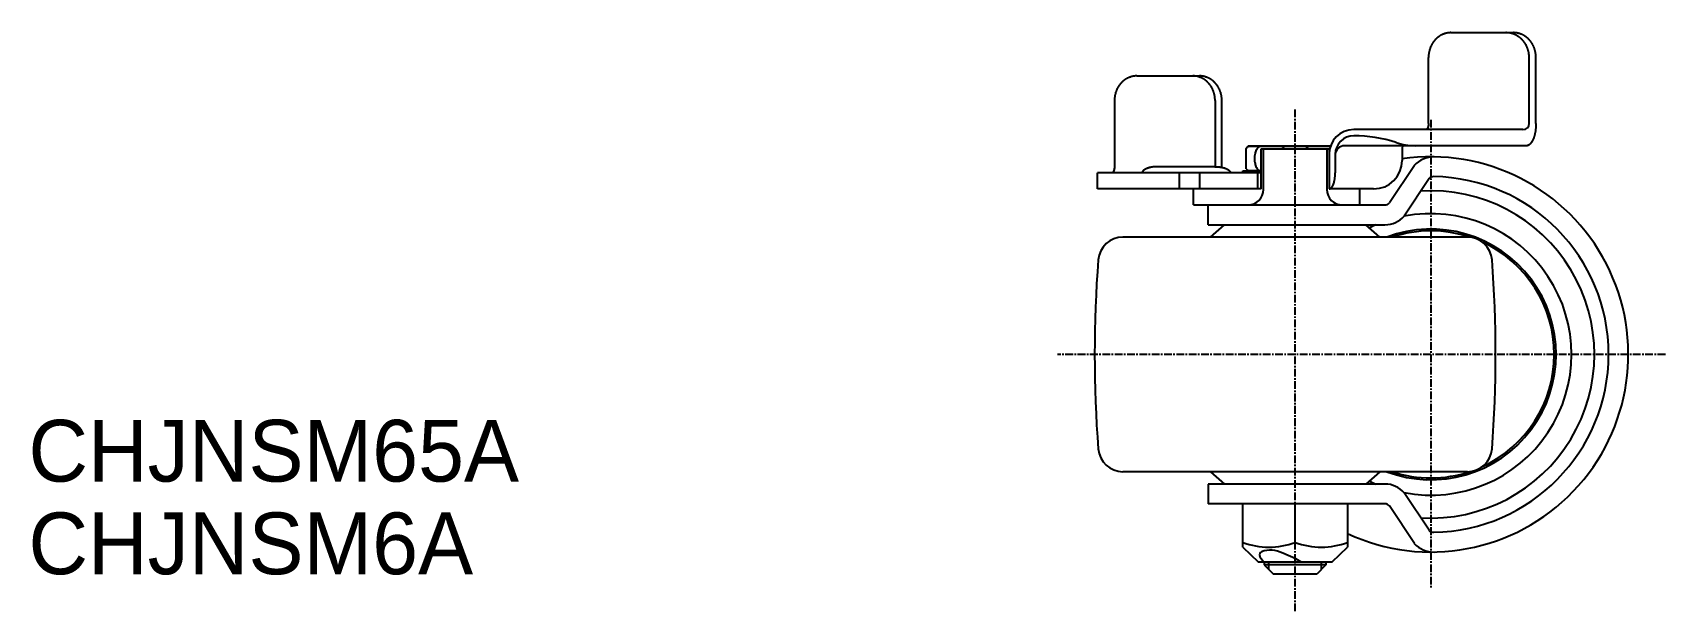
# Model space of a CAD drawing. Extents: x -4643 to -4372, y -750 to -299.
# Drawn here: x -4636.7 to -4372, y -750.5 to -656.8 of the extents above; entities that cross this region are included whole.
import ezdxf

# ---------------------------------------------------------------- set-up
doc = ezdxf.new("R2010")
doc.units = 0
doc.linetypes.add('CENTER', pattern=[2, 1.25, -0.25, 0.25, -0.25])
doc.layers.get('0').update_dxf_attribs({"linetype": 'CONTINUOUS'})
doc.layers.add('CENTER', color=1, linetype='CENTER')

msp = doc.modelspace()

# ---------------------------------------------------------------- linework, layer by layer
at = {"color": 7, "linetype": 'CONTINUOUS'}
for p, q in [((-4406.81, -656.77), (-4396.65, -656.77)), ((-4410.43, -671.47), (-4410.43, -660.77)), ((-4394.12, -671.47), (-4394.12, -660.77)), ((-4394.12, -671.47), (-4394.12, -660.77)), ((-4393.02, -671.47), (-4393.02, -660.77)), ((-4457.71, -663.77), (-4447.55, -663.77)), ((-4461.34, -667.77), (-4461.34, -678.47)), ((-4445.02, -667.77), (-4445.02, -678.47)), ((-4443.92, -678.58), (-4443.92, -667.77)), ((-4395.12, -672.47), (-4422.55, -672.47)), ((-4439.99, -678.8), (-4439.99, -675.54)), ((-4426.33, -675.17), (-4439.67, -675.17)), ((-4439.67, -675.17), (-4426.33, -675.17)), ((-4437.55, -675.57), (-4426.55, -675.57)), ((-4437.55, -682.07), (-4437.55, -675.57)), ((-4437.18, -682.17), (-4437.18, -675.57)), ((-4426.92, -675.57), (-4426.92, -682.17)), ((-4426.55, -675.57), (-4426.55, -682.07)), ((-4425.55, -676.47), (-4425.55, -679.47)), ((-4394.54, -675.07), (-4424.05, -675.07)), ((-4414.73, -675.47), (-4414.73, -677.47)), ((-4464.1, -682.07), (-4464.1, -679.47)), ((-4437.55, -679.47), (-4464.1, -679.47)), ((-4445.05, -678.47), (-4454.33, -678.47)), ((-4450.82, -682.07), (-4450.82, -679.47)), ((-4447.57, -679.47), (-4447.57, -682.07)), ((-4440.55, -679.47), (-4440.55, -679.17)), ((-4440.55, -679.17), (-4437.55, -679.17)), ((-4437.55, -679.17), (-4439.99, -679.17)), ((-4438.15, -679.47), (-4438.15, -682.07)), ((-4412.73, -678.27), (-4416.75, -684.34)), ((-4437.55, -682.07), (-4464.1, -682.07)), ((-4448.55, -684.67), (-4448.55, -682.07)), ((-4419.33, -682.07), (-4426.55, -682.07)), ((-4421.55, -682.07), (-4426.55, -682.07)), ((-4421.55, -684.67), (-4421.55, -682.07)), ((-4410.35, -680.41), (-4414.37, -686.48)), ((-4448.55, -684.67), (-4417.49, -684.67)), ((-4446.15, -687.87), (-4446.15, -684.67)), ((-4446.15, -687.87), (-4417.49, -687.87)), ((-4445.75, -689.87), (-4443.5, -687.87)), ((-4418.35, -689.87), (-4420.6, -687.87)), ((-4404.12, -689.87), (-4459.97, -689.87)), ((-4404.12, -727.87), (-4459.97, -727.87)), ((-4446.15, -729.87), (-4446.15, -733.07)), ((-4417.49, -729.87), (-4446.15, -729.87)), ((-4445.75, -727.87), (-4443.5, -729.87)), ((-4418.35, -727.87), (-4420.6, -729.87)), ((-4410.35, -737.34), (-4414.37, -731.27)), ((-4417.49, -733.07), (-4446.15, -733.07)), ((-4440.55, -740.07), (-4440.55, -733.07)), ((-4432.05, -739.31), (-4432.05, -733.07)), ((-4423.55, -733.07), (-4423.55, -740.07)), ((-4412.73, -739.47), (-4416.75, -733.41)), ((-4440.55, -740.07), (-4438.05, -742.47)), ((-4426.05, -742.47), (-4423.55, -740.07)), ((-4438.05, -742.47), (-4426.05, -742.47)), ((-4437.53, -741.97), (-4437.76, -741.54)), ((-4437.2, -742.47), (-4437.53, -741.97)), ((-4437.05, -742.47), (-4437.05, -742.97)), ((-4437.05, -742.97), (-4435.55, -744.47)), ((-4427.05, -742.97), (-4437.05, -742.97)), ((-4431.95, -741.97), (-4434.07, -741.07)), ((-4431.14, -742.47), (-4431.95, -741.97)), ((-4427.05, -742.97), (-4428.55, -744.47)), ((-4427.05, -742.47), (-4427.05, -742.97)), ((-4428.55, -744.47), (-4435.55, -744.47))]:
    msp.add_line(p, q, dxfattribs=at)
at = {"color": 3, "linetype": 'CONTINUOUS'}
for p, q in [((-4436.3, -743.72), (-4436.3, -742.47)), ((-4427.8, -743.72), (-4427.8, -742.47))]:
    msp.add_line(p, q, dxfattribs=at)
at = {"color": 7, "linetype": 'CONTINUOUS'}
for points in [[(-4437.64, -675.17, 0.176531), (-4437.98, -675.29, 0.103862), (-4438.34, -675.76, 0.064221), (-4438.55, -676.36, 0.050387), (-4438.63, -677.17, 0.050387), (-4438.55, -677.98, 0.064221), (-4438.34, -678.59, 0.103862), (-4437.98, -679.05, 0.176531), (-4437.64, -679.17, 0.176531)], [(-4434.39, -675.17, -0.176531), (-4434.06, -675.29, -0.065996), (-4433.8, -675.57, -0.065996)], [(-4429.7, -675.17, 0.176531), (-4430.04, -675.29, 0.065996), (-4430.29, -675.57, 0.065996)], [(-4426.45, -675.17, -0.056601), (-4426.34, -675.19, -0.056601)]]:
    msp.add_lwpolyline(points, format="xyb", dxfattribs=at)
for points in [[(-4406.81, -656.77, 0), (-4406.85, -656.77, 0), (-4406.9, -656.77, 0), (-4406.94, -656.78, 0), (-4406.99, -656.78, 0), (-4407.03, -656.78, 0), (-4407.07, -656.78, 0), (-4407.12, -656.79, 0), (-4407.16, -656.79, 0), (-4407.21, -656.8, 0), (-4407.25, -656.8, 0), (-4407.3, -656.81, 0), (-4407.34, -656.82, 0), (-4407.38, -656.82, 0), (-4407.43, -656.83, 0), (-4407.47, -656.84, 0), (-4407.52, -656.85, 0), (-4407.56, -656.86, 0), (-4407.6, -656.87, 0), (-4407.65, -656.88, 0), (-4407.69, -656.89, 0), (-4407.73, -656.9, 0), (-4407.77, -656.92, 0), (-4407.82, -656.93, 0), (-4407.86, -656.95, 0), (-4407.9, -656.96, 0), (-4407.95, -656.97, 0), (-4407.99, -656.99, 0), (-4408.03, -657.01, 0), (-4408.07, -657.02, 0), (-4408.11, -657.04, 0), (-4408.15, -657.06, 0), (-4408.2, -657.08, 0), (-4408.24, -657.1, 0), (-4408.28, -657.12, 0), (-4408.32, -657.14, 0), (-4408.36, -657.16, 0), (-4408.4, -657.18, 0), (-4408.44, -657.2, 0), (-4408.48, -657.22, 0), (-4408.52, -657.24, 0), (-4408.56, -657.27, 0), (-4408.59, -657.29, 0), (-4408.63, -657.32, 0), (-4408.67, -657.34, 0), (-4408.71, -657.37, 0), (-4408.75, -657.39, 0), (-4408.78, -657.42, 0), (-4408.82, -657.45, 0), (-4408.86, -657.48, 0), (-4408.9, -657.5, 0), (-4408.93, -657.53, 0), (-4408.97, -657.56, 0), (-4409, -657.59, 0), (-4409.04, -657.62, 0), (-4409.07, -657.65, 0), (-4409.11, -657.68, 0), (-4409.14, -657.71, 0), (-4409.18, -657.74, 0), (-4409.21, -657.78, 0), (-4409.24, -657.81, 0), (-4409.28, -657.84, 0), (-4409.31, -657.88, 0), (-4409.34, -657.91, 0), (-4409.37, -657.95, 0), (-4409.4, -657.98, 0), (-4409.43, -658.01, 0), (-4409.46, -658.05, 0), (-4409.49, -658.09, 0), (-4409.52, -658.12, 0), (-4409.55, -658.16, 0), (-4409.58, -658.2, 0), (-4409.61, -658.24, 0), (-4409.64, -658.27, 0), (-4409.67, -658.31, 0), (-4409.69, -658.35, 0), (-4409.72, -658.39, 0), (-4409.75, -658.43, 0), (-4409.77, -658.47, 0), (-4409.8, -658.51, 0), (-4409.82, -658.55, 0), (-4409.85, -658.59, 0), (-4409.87, -658.63, 0), (-4409.89, -658.67, 0), (-4409.92, -658.72, 0), (-4409.94, -658.76, 0), (-4409.96, -658.8, 0), (-4409.98, -658.84, 0), (-4410.01, -658.89, 0), (-4410.03, -658.93, 0), (-4410.05, -658.98, 0), (-4410.07, -659.02, 0), (-4410.09, -659.06, 0), (-4410.1, -659.11, 0), (-4410.12, -659.15, 0), (-4410.14, -659.2, 0), (-4410.16, -659.24, 0), (-4410.17, -659.29, 0), (-4410.19, -659.33, 0), (-4410.21, -659.38, 0), (-4410.22, -659.43, 0), (-4410.24, -659.47, 0), (-4410.25, -659.52, 0), (-4410.26, -659.57, 0), (-4410.28, -659.61, 0), (-4410.29, -659.66, 0), (-4410.3, -659.71, 0), (-4410.31, -659.75, 0), (-4410.32, -659.8, 0), (-4410.34, -659.85, 0), (-4410.35, -659.9, 0), (-4410.35, -659.95, 0), (-4410.36, -659.99, 0), (-4410.37, -660.04, 0), (-4410.38, -660.09, 0), (-4410.39, -660.14, 0), (-4410.39, -660.19, 0), (-4410.4, -660.24, 0), (-4410.41, -660.28, 0), (-4410.41, -660.33, 0), (-4410.42, -660.38, 0), (-4410.42, -660.43, 0), (-4410.42, -660.48, 0), (-4410.43, -660.53, 0), (-4410.43, -660.58, 0), (-4410.43, -660.63, 0), (-4410.43, -660.67, 0), (-4410.43, -660.72, 0), (-4410.43, -660.77, 0)], [(-4394.12, -660.77, 0), (-4394.12, -660.72, 0), (-4394.12, -660.67, 0), (-4394.12, -660.63, 0), (-4394.12, -660.58, 0), (-4394.13, -660.53, 0), (-4394.13, -660.48, 0), (-4394.13, -660.43, 0), (-4394.14, -660.38, 0), (-4394.14, -660.33, 0), (-4394.15, -660.28, 0), (-4394.15, -660.24, 0), (-4394.16, -660.19, 0), (-4394.17, -660.14, 0), (-4394.18, -660.09, 0), (-4394.18, -660.04, 0), (-4394.19, -659.99, 0), (-4394.2, -659.95, 0), (-4394.21, -659.9, 0), (-4394.22, -659.85, 0), (-4394.23, -659.8, 0), (-4394.24, -659.75, 0), (-4394.26, -659.71, 0), (-4394.27, -659.66, 0), (-4394.28, -659.61, 0), (-4394.3, -659.57, 0), (-4394.31, -659.52, 0), (-4394.32, -659.47, 0), (-4394.34, -659.43, 0), (-4394.36, -659.38, 0), (-4394.37, -659.33, 0), (-4394.39, -659.29, 0), (-4394.41, -659.24, 0), (-4394.42, -659.2, 0), (-4394.44, -659.15, 0), (-4394.46, -659.11, 0), (-4394.48, -659.06, 0), (-4394.5, -659.02, 0), (-4394.52, -658.98, 0), (-4394.54, -658.93, 0), (-4394.56, -658.89, 0), (-4394.59, -658.84, 0), (-4394.61, -658.8, 0), (-4394.63, -658.76, 0), (-4394.66, -658.72, 0), (-4394.68, -658.67, 0), (-4394.7, -658.63, 0), (-4394.73, -658.59, 0), (-4394.75, -658.55, 0), (-4394.78, -658.51, 0), (-4394.81, -658.47, 0), (-4394.83, -658.43, 0), (-4394.86, -658.39, 0), (-4394.89, -658.35, 0), (-4394.92, -658.31, 0), (-4394.95, -658.27, 0), (-4394.97, -658.24, 0), (-4395, -658.2, 0), (-4395.03, -658.16, 0), (-4395.06, -658.12, 0), (-4395.09, -658.09, 0), (-4395.13, -658.05, 0), (-4395.16, -658.01, 0), (-4395.19, -657.98, 0), (-4395.22, -657.95, 0), (-4395.26, -657.91, 0), (-4395.29, -657.88, 0), (-4395.32, -657.84, 0), (-4395.36, -657.81, 0), (-4395.39, -657.78, 0), (-4395.43, -657.74, 0), (-4395.46, -657.71, 0), (-4395.5, -657.68, 0), (-4395.53, -657.65, 0), (-4395.57, -657.62, 0), (-4395.6, -657.59, 0), (-4395.64, -657.56, 0), (-4395.68, -657.53, 0), (-4395.72, -657.5, 0), (-4395.75, -657.48, 0), (-4395.79, -657.45, 0), (-4395.83, -657.42, 0), (-4395.87, -657.39, 0), (-4395.91, -657.37, 0), (-4395.95, -657.34, 0), (-4395.99, -657.32, 0), (-4396.03, -657.29, 0), (-4396.07, -657.27, 0), (-4396.11, -657.24, 0), (-4396.15, -657.22, 0), (-4396.19, -657.2, 0), (-4396.23, -657.18, 0), (-4396.27, -657.16, 0), (-4396.32, -657.14, 0), (-4396.36, -657.12, 0), (-4396.4, -657.1, 0), (-4396.44, -657.08, 0), (-4396.49, -657.06, 0), (-4396.53, -657.04, 0), (-4396.57, -657.02, 0), (-4396.62, -657.01, 0), (-4396.66, -656.99, 0), (-4396.7, -656.97, 0), (-4396.75, -656.96, 0), (-4396.79, -656.95, 0), (-4396.84, -656.93, 0), (-4396.88, -656.92, 0), (-4396.92, -656.9, 0), (-4396.97, -656.89, 0), (-4397.01, -656.88, 0), (-4397.06, -656.87, 0), (-4397.1, -656.86, 0), (-4397.15, -656.85, 0), (-4397.19, -656.84, 0), (-4397.24, -656.83, 0), (-4397.29, -656.82, 0), (-4397.33, -656.82, 0), (-4397.38, -656.81, 0), (-4397.42, -656.8, 0), (-4397.47, -656.8, 0), (-4397.51, -656.79, 0), (-4397.56, -656.79, 0), (-4397.61, -656.78, 0), (-4397.65, -656.78, 0), (-4397.7, -656.78, 0), (-4397.75, -656.78, 0), (-4397.79, -656.77, 0), (-4397.84, -656.77, 0), (-4397.88, -656.77, 0)], [(-4393.02, -660.77, 0), (-4393.02, -660.72, 0), (-4393.02, -660.67, 0), (-4393.02, -660.63, 0), (-4393.03, -660.58, 0), (-4393.03, -660.53, 0), (-4393.03, -660.48, 0), (-4393.03, -660.43, 0), (-4393.04, -660.38, 0), (-4393.04, -660.33, 0), (-4393.05, -660.28, 0), (-4393.05, -660.24, 0), (-4393.06, -660.19, 0), (-4393.07, -660.14, 0), (-4393.07, -660.09, 0), (-4393.08, -660.04, 0), (-4393.09, -659.99, 0), (-4393.1, -659.95, 0), (-4393.11, -659.9, 0), (-4393.12, -659.85, 0), (-4393.13, -659.8, 0), (-4393.14, -659.75, 0), (-4393.15, -659.71, 0), (-4393.16, -659.66, 0), (-4393.18, -659.61, 0), (-4393.19, -659.57, 0), (-4393.2, -659.52, 0), (-4393.22, -659.47, 0), (-4393.23, -659.43, 0), (-4393.25, -659.38, 0), (-4393.26, -659.33, 0), (-4393.28, -659.29, 0), (-4393.3, -659.24, 0), (-4393.31, -659.2, 0), (-4393.33, -659.15, 0), (-4393.35, -659.11, 0), (-4393.37, -659.06, 0), (-4393.39, -659.02, 0), (-4393.41, -658.98, 0), (-4393.43, -658.93, 0), (-4393.45, -658.89, 0), (-4393.47, -658.84, 0), (-4393.49, -658.8, 0), (-4393.51, -658.76, 0), (-4393.54, -658.72, 0), (-4393.56, -658.67, 0), (-4393.58, -658.63, 0), (-4393.61, -658.59, 0), (-4393.63, -658.55, 0), (-4393.66, -658.51, 0), (-4393.68, -658.47, 0), (-4393.71, -658.43, 0), (-4393.73, -658.39, 0), (-4393.76, -658.35, 0), (-4393.79, -658.31, 0), (-4393.82, -658.27, 0), (-4393.84, -658.24, 0), (-4393.87, -658.2, 0), (-4393.9, -658.16, 0), (-4393.93, -658.12, 0), (-4393.96, -658.09, 0), (-4393.99, -658.05, 0), (-4394.02, -658.01, 0), (-4394.05, -657.98, 0), (-4394.08, -657.95, 0), (-4394.11, -657.91, 0), (-4394.15, -657.88, 0), (-4394.18, -657.84, 0), (-4394.21, -657.81, 0), (-4394.24, -657.78, 0), (-4394.28, -657.74, 0), (-4394.31, -657.71, 0), (-4394.35, -657.68, 0), (-4394.38, -657.65, 0), (-4394.42, -657.62, 0), (-4394.45, -657.59, 0), (-4394.49, -657.56, 0), (-4394.52, -657.53, 0), (-4394.56, -657.5, 0), (-4394.6, -657.48, 0), (-4394.63, -657.45, 0), (-4394.67, -657.42, 0), (-4394.71, -657.39, 0), (-4394.74, -657.37, 0), (-4394.78, -657.34, 0), (-4394.82, -657.32, 0), (-4394.86, -657.29, 0), (-4394.9, -657.27, 0), (-4394.94, -657.24, 0), (-4394.98, -657.22, 0), (-4395.02, -657.2, 0), (-4395.06, -657.18, 0), (-4395.1, -657.16, 0), (-4395.14, -657.14, 0), (-4395.18, -657.12, 0), (-4395.22, -657.1, 0), (-4395.26, -657.08, 0), (-4395.3, -657.06, 0), (-4395.34, -657.04, 0), (-4395.38, -657.02, 0), (-4395.42, -657.01, 0), (-4395.47, -656.99, 0), (-4395.51, -656.97, 0), (-4395.55, -656.96, 0), (-4395.59, -656.95, 0), (-4395.64, -656.93, 0), (-4395.68, -656.92, 0), (-4395.72, -656.9, 0), (-4395.77, -656.89, 0), (-4395.81, -656.88, 0), (-4395.85, -656.87, 0), (-4395.9, -656.86, 0), (-4395.94, -656.85, 0), (-4395.98, -656.84, 0), (-4396.03, -656.83, 0), (-4396.07, -656.82, 0), (-4396.11, -656.82, 0), (-4396.16, -656.81, 0), (-4396.2, -656.8, 0), (-4396.25, -656.8, 0), (-4396.29, -656.79, 0), (-4396.34, -656.79, 0), (-4396.38, -656.78, 0), (-4396.42, -656.78, 0), (-4396.47, -656.78, 0), (-4396.51, -656.78, 0), (-4396.56, -656.77, 0), (-4396.6, -656.77, 0), (-4396.65, -656.77, 0)], [(-4457.71, -663.77, 0), (-4457.76, -663.77, 0), (-4457.8, -663.77, 0), (-4457.84, -663.78, 0), (-4457.89, -663.78, 0), (-4457.93, -663.78, 0), (-4457.98, -663.78, 0), (-4458.02, -663.79, 0), (-4458.07, -663.79, 0), (-4458.11, -663.8, 0), (-4458.16, -663.8, 0), (-4458.2, -663.81, 0), (-4458.24, -663.82, 0), (-4458.29, -663.82, 0), (-4458.33, -663.83, 0), (-4458.38, -663.84, 0), (-4458.42, -663.85, 0), (-4458.46, -663.86, 0), (-4458.51, -663.87, 0), (-4458.55, -663.88, 0), (-4458.59, -663.89, 0), (-4458.64, -663.9, 0), (-4458.68, -663.92, 0), (-4458.72, -663.93, 0), (-4458.76, -663.95, 0), (-4458.81, -663.96, 0), (-4458.85, -663.98, 0), (-4458.89, -663.99, 0), (-4458.93, -664.01, 0), (-4458.97, -664.02, 0), (-4459.02, -664.04, 0), (-4459.06, -664.06, 0), (-4459.1, -664.08, 0), (-4459.14, -664.1, 0), (-4459.18, -664.12, 0), (-4459.22, -664.14, 0), (-4459.26, -664.16, 0), (-4459.3, -664.18, 0), (-4459.34, -664.2, 0), (-4459.38, -664.22, 0), (-4459.42, -664.25, 0), (-4459.46, -664.27, 0), (-4459.5, -664.29, 0), (-4459.54, -664.32, 0), (-4459.58, -664.34, 0), (-4459.61, -664.37, 0), (-4459.65, -664.39, 0), (-4459.69, -664.42, 0), (-4459.73, -664.45, 0), (-4459.76, -664.48, 0), (-4459.8, -664.5, 0), (-4459.84, -664.53, 0), (-4459.87, -664.56, 0), (-4459.91, -664.59, 0), (-4459.94, -664.62, 0), (-4459.98, -664.65, 0), (-4460.01, -664.68, 0), (-4460.05, -664.71, 0), (-4460.08, -664.74, 0), (-4460.11, -664.78, 0), (-4460.15, -664.81, 0), (-4460.18, -664.84, 0), (-4460.21, -664.88, 0), (-4460.24, -664.91, 0), (-4460.27, -664.95, 0), (-4460.31, -664.98, 0), (-4460.34, -665.01, 0), (-4460.37, -665.05, 0), (-4460.4, -665.09, 0), (-4460.43, -665.12, 0), (-4460.46, -665.16, 0), (-4460.49, -665.2, 0), (-4460.51, -665.24, 0), (-4460.54, -665.27, 0), (-4460.57, -665.31, 0), (-4460.6, -665.35, 0), (-4460.62, -665.39, 0), (-4460.65, -665.43, 0), (-4460.68, -665.47, 0), (-4460.7, -665.51, 0), (-4460.73, -665.55, 0), (-4460.75, -665.59, 0), (-4460.77, -665.63, 0), (-4460.8, -665.67, 0), (-4460.82, -665.72, 0), (-4460.84, -665.76, 0), (-4460.87, -665.8, 0), (-4460.89, -665.84, 0), (-4460.91, -665.89, 0), (-4460.93, -665.93, 0), (-4460.95, -665.98, 0), (-4460.97, -666.02, 0), (-4460.99, -666.06, 0), (-4461.01, -666.11, 0), (-4461.03, -666.15, 0), (-4461.04, -666.2, 0), (-4461.06, -666.24, 0), (-4461.08, -666.29, 0), (-4461.09, -666.33, 0), (-4461.11, -666.38, 0), (-4461.12, -666.43, 0), (-4461.14, -666.47, 0), (-4461.15, -666.52, 0), (-4461.17, -666.57, 0), (-4461.18, -666.61, 0), (-4461.19, -666.66, 0), (-4461.21, -666.71, 0), (-4461.22, -666.75, 0), (-4461.23, -666.8, 0), (-4461.24, -666.85, 0), (-4461.25, -666.9, 0), (-4461.26, -666.95, 0), (-4461.27, -666.99, 0), (-4461.28, -667.04, 0), (-4461.28, -667.09, 0), (-4461.29, -667.14, 0), (-4461.3, -667.19, 0), (-4461.3, -667.24, 0), (-4461.31, -667.28, 0), (-4461.31, -667.33, 0), (-4461.32, -667.38, 0), (-4461.32, -667.43, 0), (-4461.33, -667.48, 0), (-4461.33, -667.53, 0), (-4461.33, -667.58, 0), (-4461.33, -667.63, 0), (-4461.34, -667.67, 0), (-4461.34, -667.72, 0), (-4461.34, -667.77, 0)], [(-4445.02, -667.77, 0), (-4445.02, -667.72, 0), (-4445.02, -667.67, 0), (-4445.03, -667.63, 0), (-4445.03, -667.58, 0), (-4445.03, -667.53, 0), (-4445.03, -667.48, 0), (-4445.04, -667.43, 0), (-4445.04, -667.38, 0), (-4445.05, -667.33, 0), (-4445.05, -667.28, 0), (-4445.06, -667.24, 0), (-4445.06, -667.19, 0), (-4445.07, -667.14, 0), (-4445.08, -667.09, 0), (-4445.08, -667.04, 0), (-4445.09, -666.99, 0), (-4445.1, -666.95, 0), (-4445.11, -666.9, 0), (-4445.12, -666.85, 0), (-4445.13, -666.8, 0), (-4445.14, -666.75, 0), (-4445.15, -666.71, 0), (-4445.17, -666.66, 0), (-4445.18, -666.61, 0), (-4445.19, -666.57, 0), (-4445.21, -666.52, 0), (-4445.22, -666.47, 0), (-4445.24, -666.43, 0), (-4445.25, -666.38, 0), (-4445.27, -666.33, 0), (-4445.28, -666.29, 0), (-4445.3, -666.24, 0), (-4445.32, -666.2, 0), (-4445.33, -666.15, 0), (-4445.35, -666.11, 0), (-4445.37, -666.06, 0), (-4445.39, -666.02, 0), (-4445.41, -665.98, 0), (-4445.43, -665.93, 0), (-4445.45, -665.89, 0), (-4445.47, -665.84, 0), (-4445.49, -665.8, 0), (-4445.52, -665.76, 0), (-4445.54, -665.72, 0), (-4445.56, -665.67, 0), (-4445.59, -665.63, 0), (-4445.61, -665.59, 0), (-4445.63, -665.55, 0), (-4445.66, -665.51, 0), (-4445.68, -665.47, 0), (-4445.71, -665.43, 0), (-4445.74, -665.39, 0), (-4445.76, -665.35, 0), (-4445.79, -665.31, 0), (-4445.82, -665.27, 0), (-4445.85, -665.24, 0), (-4445.87, -665.2, 0), (-4445.9, -665.16, 0), (-4445.93, -665.12, 0), (-4445.96, -665.09, 0), (-4445.99, -665.05, 0), (-4446.02, -665.01, 0), (-4446.05, -664.98, 0), (-4446.09, -664.95, 0), (-4446.12, -664.91, 0), (-4446.15, -664.88, 0), (-4446.18, -664.84, 0), (-4446.21, -664.81, 0), (-4446.25, -664.78, 0), (-4446.28, -664.74, 0), (-4446.31, -664.71, 0), (-4446.35, -664.68, 0), (-4446.38, -664.65, 0), (-4446.42, -664.62, 0), (-4446.45, -664.59, 0), (-4446.49, -664.56, 0), (-4446.52, -664.53, 0), (-4446.56, -664.5, 0), (-4446.6, -664.48, 0), (-4446.63, -664.45, 0), (-4446.67, -664.42, 0), (-4446.71, -664.39, 0), (-4446.75, -664.37, 0), (-4446.78, -664.34, 0), (-4446.82, -664.32, 0), (-4446.86, -664.29, 0), (-4446.9, -664.27, 0), (-4446.94, -664.25, 0), (-4446.98, -664.22, 0), (-4447.02, -664.2, 0), (-4447.06, -664.18, 0), (-4447.1, -664.16, 0), (-4447.14, -664.14, 0), (-4447.18, -664.12, 0), (-4447.22, -664.1, 0), (-4447.26, -664.08, 0), (-4447.3, -664.06, 0), (-4447.34, -664.04, 0), (-4447.39, -664.02, 0), (-4447.43, -664.01, 0), (-4447.47, -663.99, 0), (-4447.51, -663.98, 0), (-4447.55, -663.96, 0), (-4447.6, -663.95, 0), (-4447.64, -663.93, 0), (-4447.68, -663.92, 0), (-4447.72, -663.9, 0), (-4447.77, -663.89, 0), (-4447.81, -663.88, 0), (-4447.85, -663.87, 0), (-4447.9, -663.86, 0), (-4447.94, -663.85, 0), (-4447.98, -663.84, 0), (-4448.03, -663.83, 0), (-4448.07, -663.82, 0), (-4448.12, -663.82, 0), (-4448.16, -663.81, 0), (-4448.2, -663.8, 0), (-4448.25, -663.8, 0), (-4448.29, -663.79, 0), (-4448.34, -663.79, 0), (-4448.38, -663.78, 0), (-4448.43, -663.78, 0), (-4448.47, -663.78, 0), (-4448.52, -663.78, 0), (-4448.56, -663.77, 0), (-4448.6, -663.77, 0), (-4448.65, -663.77, 0)], [(-4443.92, -667.77, 0), (-4443.92, -667.72, 0), (-4443.93, -667.67, 0), (-4443.93, -667.63, 0), (-4443.93, -667.58, 0), (-4443.93, -667.53, 0), (-4443.93, -667.48, 0), (-4443.94, -667.43, 0), (-4443.94, -667.38, 0), (-4443.95, -667.33, 0), (-4443.95, -667.28, 0), (-4443.96, -667.24, 0), (-4443.96, -667.19, 0), (-4443.97, -667.14, 0), (-4443.98, -667.09, 0), (-4443.99, -667.04, 0), (-4443.99, -666.99, 0), (-4444, -666.95, 0), (-4444.01, -666.9, 0), (-4444.02, -666.85, 0), (-4444.03, -666.8, 0), (-4444.04, -666.75, 0), (-4444.06, -666.71, 0), (-4444.07, -666.66, 0), (-4444.08, -666.61, 0), (-4444.09, -666.57, 0), (-4444.11, -666.52, 0), (-4444.12, -666.47, 0), (-4444.14, -666.43, 0), (-4444.15, -666.38, 0), (-4444.17, -666.33, 0), (-4444.18, -666.29, 0), (-4444.2, -666.24, 0), (-4444.22, -666.2, 0), (-4444.24, -666.15, 0), (-4444.25, -666.11, 0), (-4444.27, -666.06, 0), (-4444.29, -666.02, 0), (-4444.31, -665.98, 0), (-4444.33, -665.93, 0), (-4444.35, -665.89, 0), (-4444.37, -665.84, 0), (-4444.4, -665.8, 0), (-4444.42, -665.76, 0), (-4444.44, -665.72, 0), (-4444.46, -665.67, 0), (-4444.49, -665.63, 0), (-4444.51, -665.59, 0), (-4444.54, -665.55, 0), (-4444.56, -665.51, 0), (-4444.59, -665.47, 0), (-4444.61, -665.43, 0), (-4444.64, -665.39, 0), (-4444.66, -665.35, 0), (-4444.69, -665.31, 0), (-4444.72, -665.27, 0), (-4444.75, -665.24, 0), (-4444.78, -665.2, 0), (-4444.8, -665.16, 0), (-4444.83, -665.12, 0), (-4444.86, -665.09, 0), (-4444.89, -665.05, 0), (-4444.92, -665.01, 0), (-4444.95, -664.98, 0), (-4444.99, -664.95, 0), (-4445.02, -664.91, 0), (-4445.05, -664.88, 0), (-4445.08, -664.84, 0), (-4445.12, -664.81, 0), (-4445.15, -664.78, 0), (-4445.18, -664.74, 0), (-4445.22, -664.71, 0), (-4445.25, -664.68, 0), (-4445.28, -664.65, 0), (-4445.32, -664.62, 0), (-4445.35, -664.59, 0), (-4445.39, -664.56, 0), (-4445.43, -664.53, 0), (-4445.46, -664.5, 0), (-4445.5, -664.48, 0), (-4445.54, -664.45, 0), (-4445.57, -664.42, 0), (-4445.61, -664.39, 0), (-4445.65, -664.37, 0), (-4445.69, -664.34, 0), (-4445.72, -664.32, 0), (-4445.76, -664.29, 0), (-4445.8, -664.27, 0), (-4445.84, -664.25, 0), (-4445.88, -664.22, 0), (-4445.92, -664.2, 0), (-4445.96, -664.18, 0), (-4446, -664.16, 0), (-4446.04, -664.14, 0), (-4446.08, -664.12, 0), (-4446.12, -664.1, 0), (-4446.16, -664.08, 0), (-4446.2, -664.06, 0), (-4446.24, -664.04, 0), (-4446.29, -664.02, 0), (-4446.33, -664.01, 0), (-4446.37, -663.99, 0), (-4446.41, -663.98, 0), (-4446.45, -663.96, 0), (-4446.5, -663.95, 0), (-4446.54, -663.93, 0), (-4446.58, -663.92, 0), (-4446.63, -663.9, 0), (-4446.67, -663.89, 0), (-4446.71, -663.88, 0), (-4446.76, -663.87, 0), (-4446.8, -663.86, 0), (-4446.84, -663.85, 0), (-4446.89, -663.84, 0), (-4446.93, -663.83, 0), (-4446.97, -663.82, 0), (-4447.02, -663.82, 0), (-4447.06, -663.81, 0), (-4447.11, -663.8, 0), (-4447.15, -663.8, 0), (-4447.19, -663.79, 0), (-4447.24, -663.79, 0), (-4447.28, -663.78, 0), (-4447.33, -663.78, 0), (-4447.37, -663.78, 0), (-4447.42, -663.78, 0), (-4447.46, -663.77, 0), (-4447.51, -663.77, 0), (-4447.55, -663.77, 0)], [(-4410.43, -671.47, 0), (-4410.43, -671.49, 0), (-4410.43, -671.5, 0), (-4410.43, -671.51, 0), (-4410.43, -671.52, 0), (-4410.43, -671.53, 0), (-4410.43, -671.55, 0), (-4410.43, -671.56, 0), (-4410.44, -671.57, 0), (-4410.44, -671.58, 0), (-4410.44, -671.6, 0), (-4410.44, -671.61, 0), (-4410.44, -671.62, 0), (-4410.44, -671.63, 0), (-4410.44, -671.64, 0), (-4410.44, -671.66, 0), (-4410.44, -671.67, 0), (-4410.44, -671.68, 0), (-4410.44, -671.69, 0), (-4410.44, -671.7, 0), (-4410.45, -671.72, 0), (-4410.45, -671.73, 0), (-4410.45, -671.74, 0), (-4410.45, -671.75, 0), (-4410.45, -671.76, 0), (-4410.45, -671.77, 0), (-4410.45, -671.79, 0), (-4410.46, -671.8, 0), (-4410.46, -671.81, 0), (-4410.46, -671.82, 0), (-4410.46, -671.83, 0), (-4410.46, -671.84, 0), (-4410.47, -671.86, 0), (-4410.47, -671.87, 0), (-4410.47, -671.88, 0), (-4410.47, -671.89, 0), (-4410.47, -671.9, 0), (-4410.48, -671.91, 0), (-4410.48, -671.92, 0), (-4410.48, -671.93, 0), (-4410.48, -671.95, 0), (-4410.49, -671.96, 0), (-4410.49, -671.97, 0), (-4410.49, -671.98, 0), (-4410.49, -671.99, 0), (-4410.5, -672, 0), (-4410.5, -672.01, 0), (-4410.5, -672.02, 0), (-4410.5, -672.03, 0), (-4410.51, -672.04, 0), (-4410.51, -672.05, 0), (-4410.51, -672.06, 0), (-4410.52, -672.07, 0), (-4410.52, -672.08, 0), (-4410.52, -672.09, 0), (-4410.53, -672.1, 0), (-4410.53, -672.11, 0), (-4410.53, -672.12, 0), (-4410.54, -672.13, 0), (-4410.54, -672.14, 0), (-4410.54, -672.14, 0), (-4410.55, -672.15, 0), (-4410.55, -672.16, 0), (-4410.55, -672.17, 0), (-4410.56, -672.18, 0), (-4410.56, -672.19, 0), (-4410.56, -672.2, 0), (-4410.57, -672.21, 0), (-4410.57, -672.21, 0), (-4410.58, -672.22, 0), (-4410.58, -672.23, 0), (-4410.58, -672.24, 0), (-4410.59, -672.25, 0), (-4410.59, -672.25, 0), (-4410.6, -672.26, 0), (-4410.6, -672.27, 0), (-4410.6, -672.28, 0), (-4410.61, -672.28, 0), (-4410.61, -672.29, 0), (-4410.62, -672.3, 0), (-4410.62, -672.3, 0), (-4410.63, -672.31, 0), (-4410.63, -672.32, 0), (-4410.63, -672.32, 0), (-4410.64, -672.33, 0), (-4410.64, -672.34, 0), (-4410.65, -672.34, 0), (-4410.65, -672.35, 0), (-4410.66, -672.36, 0), (-4410.66, -672.36, 0), (-4410.67, -672.37, 0), (-4410.67, -672.37, 0), (-4410.68, -672.38, 0), (-4410.68, -672.38, 0), (-4410.68, -672.39, 0), (-4410.69, -672.39, 0), (-4410.69, -672.4, 0), (-4410.7, -672.4, 0), (-4410.7, -672.41, 0), (-4410.71, -672.41, 0), (-4410.71, -672.41, 0), (-4410.72, -672.42, 0), (-4410.72, -672.42, 0), (-4410.73, -672.43, 0), (-4410.73, -672.43, 0), (-4410.74, -672.43, 0), (-4410.74, -672.44, 0), (-4410.75, -672.44, 0), (-4410.75, -672.44, 0), (-4410.76, -672.45, 0), (-4410.76, -672.45, 0), (-4410.77, -672.45, 0), (-4410.77, -672.45, 0), (-4410.78, -672.46, 0), (-4410.78, -672.46, 0), (-4410.79, -672.46, 0), (-4410.79, -672.46, 0), (-4410.8, -672.46, 0), (-4410.8, -672.47, 0), (-4410.81, -672.47, 0), (-4410.81, -672.47, 0), (-4410.82, -672.47, 0), (-4410.82, -672.47, 0), (-4410.83, -672.47, 0), (-4410.84, -672.47, 0), (-4410.84, -672.47, 0), (-4410.85, -672.47, 0), (-4410.85, -672.47, 0), (-4410.86, -672.47, 0)], [(-4393.02, -671.47, 0), (-4393.02, -671.52, 0), (-4393.02, -671.56, 0), (-4393.02, -671.61, 0), (-4393.02, -671.65, 0), (-4393.02, -671.69, 0), (-4393.03, -671.74, 0), (-4393.03, -671.78, 0), (-4393.03, -671.83, 0), (-4393.03, -671.87, 0), (-4393.03, -671.91, 0), (-4393.03, -671.96, 0), (-4393.04, -672, 0), (-4393.04, -672.04, 0), (-4393.04, -672.09, 0), (-4393.05, -672.13, 0), (-4393.05, -672.17, 0), (-4393.05, -672.22, 0), (-4393.06, -672.26, 0), (-4393.06, -672.3, 0), (-4393.07, -672.35, 0), (-4393.07, -672.39, 0), (-4393.08, -672.43, 0), (-4393.08, -672.48, 0), (-4393.09, -672.52, 0), (-4393.09, -672.56, 0), (-4393.1, -672.6, 0), (-4393.1, -672.64, 0), (-4393.11, -672.69, 0), (-4393.12, -672.73, 0), (-4393.12, -672.77, 0), (-4393.13, -672.81, 0), (-4393.14, -672.85, 0), (-4393.14, -672.89, 0), (-4393.15, -672.93, 0), (-4393.16, -672.97, 0), (-4393.17, -673.01, 0), (-4393.18, -673.05, 0), (-4393.18, -673.09, 0), (-4393.19, -673.13, 0), (-4393.2, -673.17, 0), (-4393.21, -673.21, 0), (-4393.22, -673.25, 0), (-4393.23, -673.29, 0), (-4393.24, -673.32, 0), (-4393.25, -673.36, 0), (-4393.26, -673.4, 0), (-4393.27, -673.44, 0), (-4393.28, -673.47, 0), (-4393.29, -673.51, 0), (-4393.3, -673.55, 0), (-4393.31, -673.58, 0), (-4393.32, -673.62, 0), (-4393.33, -673.65, 0), (-4393.34, -673.69, 0), (-4393.35, -673.72, 0), (-4393.37, -673.76, 0), (-4393.38, -673.79, 0), (-4393.39, -673.83, 0), (-4393.4, -673.86, 0), (-4393.42, -673.89, 0), (-4393.43, -673.92, 0), (-4393.44, -673.96, 0), (-4393.45, -673.99, 0), (-4393.47, -674.02, 0), (-4393.48, -674.05, 0), (-4393.49, -674.08, 0), (-4393.51, -674.11, 0), (-4393.52, -674.14, 0), (-4393.53, -674.17, 0), (-4393.55, -674.2, 0), (-4393.56, -674.23, 0), (-4393.58, -674.26, 0), (-4393.59, -674.28, 0), (-4393.61, -674.31, 0), (-4393.62, -674.34, 0), (-4393.64, -674.37, 0), (-4393.65, -674.39, 0), (-4393.67, -674.42, 0), (-4393.68, -674.44, 0), (-4393.7, -674.47, 0), (-4393.71, -674.49, 0), (-4393.73, -674.51, 0), (-4393.74, -674.54, 0), (-4393.76, -674.56, 0), (-4393.78, -674.58, 0), (-4393.79, -674.61, 0), (-4393.81, -674.63, 0), (-4393.83, -674.65, 0), (-4393.84, -674.67, 0), (-4393.86, -674.69, 0), (-4393.88, -674.71, 0), (-4393.89, -674.73, 0), (-4393.91, -674.75, 0), (-4393.93, -674.76, 0), (-4393.94, -674.78, 0), (-4393.96, -674.8, 0), (-4393.98, -674.82, 0), (-4393.99, -674.83, 0), (-4394.01, -674.85, 0), (-4394.03, -674.86, 0), (-4394.05, -674.88, 0), (-4394.07, -674.89, 0), (-4394.08, -674.9, 0), (-4394.1, -674.92, 0), (-4394.12, -674.93, 0), (-4394.14, -674.94, 0), (-4394.15, -674.95, 0), (-4394.17, -674.97, 0), (-4394.19, -674.98, 0), (-4394.21, -674.99, 0), (-4394.23, -675, 0), (-4394.25, -675, 0), (-4394.26, -675.01, 0), (-4394.28, -675.02, 0), (-4394.3, -675.03, 0), (-4394.32, -675.03, 0), (-4394.34, -675.04, 0), (-4394.36, -675.05, 0), (-4394.37, -675.05, 0), (-4394.39, -675.06, 0), (-4394.41, -675.06, 0), (-4394.43, -675.06, 0), (-4394.45, -675.07, 0), (-4394.47, -675.07, 0), (-4394.49, -675.07, 0), (-4394.51, -675.07, 0), (-4394.52, -675.07, 0), (-4394.54, -675.07, 0)], [(-4461.34, -678.47, 0), (-4461.34, -678.49, 0), (-4461.34, -678.5, 0), (-4461.34, -678.51, 0), (-4461.34, -678.52, 0), (-4461.34, -678.53, 0), (-4461.34, -678.55, 0), (-4461.34, -678.56, 0), (-4461.34, -678.57, 0), (-4461.34, -678.58, 0), (-4461.34, -678.6, 0), (-4461.34, -678.61, 0), (-4461.34, -678.62, 0), (-4461.34, -678.63, 0), (-4461.34, -678.64, 0), (-4461.34, -678.66, 0), (-4461.34, -678.67, 0), (-4461.35, -678.68, 0), (-4461.35, -678.69, 0), (-4461.35, -678.7, 0), (-4461.35, -678.72, 0), (-4461.35, -678.73, 0), (-4461.35, -678.74, 0), (-4461.35, -678.75, 0), (-4461.35, -678.76, 0), (-4461.36, -678.77, 0), (-4461.36, -678.79, 0), (-4461.36, -678.8, 0), (-4461.36, -678.81, 0), (-4461.36, -678.82, 0), (-4461.37, -678.83, 0), (-4461.37, -678.84, 0), (-4461.37, -678.86, 0), (-4461.37, -678.87, 0), (-4461.37, -678.88, 0), (-4461.38, -678.89, 0), (-4461.38, -678.9, 0), (-4461.38, -678.91, 0), (-4461.38, -678.92, 0), (-4461.38, -678.93, 0), (-4461.39, -678.95, 0), (-4461.39, -678.96, 0), (-4461.39, -678.97, 0), (-4461.39, -678.98, 0), (-4461.4, -678.99, 0), (-4461.4, -679, 0), (-4461.4, -679.01, 0), (-4461.41, -679.02, 0), (-4461.41, -679.03, 0), (-4461.41, -679.04, 0), (-4461.41, -679.05, 0), (-4461.42, -679.06, 0), (-4461.42, -679.07, 0), (-4461.42, -679.08, 0), (-4461.43, -679.09, 0), (-4461.43, -679.1, 0), (-4461.43, -679.11, 0), (-4461.44, -679.12, 0), (-4461.44, -679.13, 0), (-4461.44, -679.14, 0), (-4461.45, -679.14, 0), (-4461.45, -679.15, 0), (-4461.45, -679.16, 0), (-4461.46, -679.17, 0), (-4461.46, -679.18, 0), (-4461.46, -679.19, 0), (-4461.47, -679.2, 0), (-4461.47, -679.21, 0), (-4461.48, -679.21, 0), (-4461.48, -679.22, 0), (-4461.48, -679.23, 0), (-4461.49, -679.24, 0), (-4461.49, -679.25, 0), (-4461.5, -679.25, 0), (-4461.5, -679.26, 0), (-4461.5, -679.27, 0), (-4461.51, -679.28, 0), (-4461.51, -679.28, 0), (-4461.52, -679.29, 0), (-4461.52, -679.3, 0), (-4461.52, -679.3, 0), (-4461.53, -679.31, 0), (-4461.53, -679.32, 0), (-4461.54, -679.32, 0), (-4461.54, -679.33, 0), (-4461.55, -679.34, 0), (-4461.55, -679.34, 0), (-4461.56, -679.35, 0), (-4461.56, -679.36, 0), (-4461.56, -679.36, 0), (-4461.57, -679.37, 0), (-4461.57, -679.37, 0), (-4461.58, -679.38, 0), (-4461.58, -679.38, 0), (-4461.59, -679.39, 0), (-4461.59, -679.39, 0), (-4461.6, -679.4, 0), (-4461.6, -679.4, 0), (-4461.61, -679.41, 0), (-4461.61, -679.41, 0), (-4461.62, -679.41, 0), (-4461.62, -679.42, 0), (-4461.63, -679.42, 0), (-4461.63, -679.43, 0), (-4461.64, -679.43, 0), (-4461.64, -679.43, 0), (-4461.65, -679.44, 0), (-4461.65, -679.44, 0), (-4461.66, -679.44, 0), (-4461.66, -679.45, 0), (-4461.67, -679.45, 0), (-4461.67, -679.45, 0), (-4461.68, -679.45, 0), (-4461.68, -679.46, 0), (-4461.69, -679.46, 0), (-4461.69, -679.46, 0), (-4461.7, -679.46, 0), (-4461.7, -679.46, 0), (-4461.71, -679.47, 0), (-4461.71, -679.47, 0), (-4461.72, -679.47, 0), (-4461.72, -679.47, 0), (-4461.73, -679.47, 0), (-4461.73, -679.47, 0), (-4461.74, -679.47, 0), (-4461.74, -679.47, 0), (-4461.75, -679.47, 0), (-4461.75, -679.47, 0), (-4461.76, -679.47, 0)], [(-4454.33, -678.47, 0), (-4454.36, -678.47, 0), (-4454.39, -678.47, 0), (-4454.42, -678.47, 0), (-4454.46, -678.47, 0), (-4454.49, -678.48, 0), (-4454.52, -678.48, 0), (-4454.55, -678.48, 0), (-4454.58, -678.48, 0), (-4454.61, -678.48, 0), (-4454.64, -678.48, 0), (-4454.67, -678.48, 0), (-4454.7, -678.48, 0), (-4454.73, -678.49, 0), (-4454.76, -678.49, 0), (-4454.79, -678.49, 0), (-4454.82, -678.49, 0), (-4454.85, -678.5, 0), (-4454.88, -678.5, 0), (-4454.91, -678.5, 0), (-4454.94, -678.5, 0), (-4454.97, -678.51, 0), (-4455, -678.51, 0), (-4455.03, -678.51, 0), (-4455.06, -678.52, 0), (-4455.09, -678.52, 0), (-4455.12, -678.52, 0), (-4455.15, -678.53, 0), (-4455.17, -678.53, 0), (-4455.2, -678.54, 0), (-4455.23, -678.54, 0), (-4455.26, -678.54, 0), (-4455.29, -678.55, 0), (-4455.32, -678.55, 0), (-4455.35, -678.56, 0), (-4455.37, -678.56, 0), (-4455.4, -678.57, 0), (-4455.43, -678.57, 0), (-4455.46, -678.58, 0), (-4455.48, -678.59, 0), (-4455.51, -678.59, 0), (-4455.54, -678.6, 0), (-4455.56, -678.6, 0), (-4455.59, -678.61, 0), (-4455.62, -678.62, 0), (-4455.64, -678.62, 0), (-4455.67, -678.63, 0), (-4455.7, -678.63, 0), (-4455.72, -678.64, 0), (-4455.75, -678.65, 0), (-4455.77, -678.66, 0), (-4455.8, -678.66, 0), (-4455.82, -678.67, 0), (-4455.85, -678.68, 0), (-4455.87, -678.68, 0), (-4455.89, -678.69, 0), (-4455.92, -678.7, 0), (-4455.94, -678.71, 0), (-4455.97, -678.72, 0), (-4455.99, -678.72, 0), (-4456.01, -678.73, 0), (-4456.03, -678.74, 0), (-4456.06, -678.75, 0), (-4456.08, -678.76, 0), (-4456.1, -678.77, 0), (-4456.12, -678.77, 0), (-4456.14, -678.78, 0), (-4456.16, -678.79, 0), (-4456.18, -678.8, 0), (-4456.21, -678.81, 0), (-4456.23, -678.82, 0), (-4456.25, -678.83, 0), (-4456.27, -678.84, 0), (-4456.28, -678.85, 0), (-4456.3, -678.86, 0), (-4456.32, -678.87, 0), (-4456.34, -678.88, 0), (-4456.36, -678.89, 0), (-4456.38, -678.9, 0), (-4456.39, -678.91, 0), (-4456.41, -678.92, 0), (-4456.43, -678.93, 0), (-4456.44, -678.94, 0), (-4456.46, -678.95, 0), (-4456.48, -678.96, 0), (-4456.49, -678.97, 0), (-4456.51, -678.98, 0), (-4456.52, -678.99, 0), (-4456.54, -679, 0), (-4456.55, -679.01, 0), (-4456.57, -679.02, 0), (-4456.58, -679.03, 0), (-4456.59, -679.05, 0), (-4456.61, -679.06, 0), (-4456.62, -679.07, 0), (-4456.63, -679.08, 0), (-4456.64, -679.09, 0), (-4456.65, -679.1, 0), (-4456.67, -679.11, 0), (-4456.68, -679.12, 0), (-4456.69, -679.14, 0), (-4456.7, -679.15, 0), (-4456.71, -679.16, 0), (-4456.72, -679.17, 0), (-4456.72, -679.18, 0), (-4456.73, -679.2, 0), (-4456.74, -679.21, 0), (-4456.75, -679.22, 0), (-4456.76, -679.23, 0), (-4456.76, -679.24, 0), (-4456.77, -679.25, 0), (-4456.78, -679.27, 0), (-4456.78, -679.28, 0), (-4456.79, -679.29, 0), (-4456.8, -679.3, 0), (-4456.8, -679.31, 0), (-4456.81, -679.33, 0), (-4456.81, -679.34, 0), (-4456.81, -679.35, 0), (-4456.82, -679.36, 0), (-4456.82, -679.38, 0), (-4456.82, -679.39, 0), (-4456.83, -679.4, 0), (-4456.83, -679.41, 0), (-4456.83, -679.42, 0), (-4456.83, -679.44, 0), (-4456.83, -679.45, 0), (-4456.83, -679.46, 0), (-4456.83, -679.47, 0)], [(-4445.05, -678.47, 0), (-4445.02, -678.47, 0), (-4444.99, -678.47, 0), (-4444.96, -678.47, 0), (-4444.93, -678.47, 0), (-4444.9, -678.48, 0), (-4444.86, -678.48, 0), (-4444.83, -678.48, 0), (-4444.8, -678.48, 0), (-4444.77, -678.48, 0), (-4444.74, -678.48, 0), (-4444.71, -678.48, 0), (-4444.68, -678.48, 0), (-4444.65, -678.49, 0), (-4444.62, -678.49, 0), (-4444.59, -678.49, 0), (-4444.56, -678.49, 0), (-4444.53, -678.5, 0), (-4444.5, -678.5, 0), (-4444.47, -678.5, 0), (-4444.44, -678.5, 0), (-4444.41, -678.51, 0), (-4444.38, -678.51, 0), (-4444.35, -678.51, 0), (-4444.32, -678.52, 0), (-4444.29, -678.52, 0), (-4444.26, -678.52, 0), (-4444.24, -678.53, 0), (-4444.21, -678.53, 0), (-4444.18, -678.54, 0), (-4444.15, -678.54, 0), (-4444.12, -678.54, 0), (-4444.09, -678.55, 0), (-4444.06, -678.55, 0), (-4444.04, -678.56, 0), (-4444.01, -678.56, 0), (-4443.98, -678.57, 0), (-4443.95, -678.57, 0), (-4443.92, -678.58, 0), (-4443.9, -678.59, 0), (-4443.87, -678.59, 0), (-4443.84, -678.6, 0), (-4443.82, -678.6, 0), (-4443.79, -678.61, 0), (-4443.76, -678.62, 0), (-4443.74, -678.62, 0), (-4443.71, -678.63, 0), (-4443.69, -678.63, 0), (-4443.66, -678.64, 0), (-4443.63, -678.65, 0), (-4443.61, -678.66, 0), (-4443.58, -678.66, 0), (-4443.56, -678.67, 0), (-4443.53, -678.68, 0), (-4443.51, -678.68, 0), (-4443.49, -678.69, 0), (-4443.46, -678.7, 0), (-4443.44, -678.71, 0), (-4443.42, -678.72, 0), (-4443.39, -678.72, 0), (-4443.37, -678.73, 0), (-4443.35, -678.74, 0), (-4443.32, -678.75, 0), (-4443.3, -678.76, 0), (-4443.28, -678.77, 0), (-4443.26, -678.77, 0), (-4443.24, -678.78, 0), (-4443.22, -678.79, 0), (-4443.2, -678.8, 0), (-4443.18, -678.81, 0), (-4443.16, -678.82, 0), (-4443.14, -678.83, 0), (-4443.12, -678.84, 0), (-4443.1, -678.85, 0), (-4443.08, -678.86, 0), (-4443.06, -678.87, 0), (-4443.04, -678.88, 0), (-4443.02, -678.89, 0), (-4443, -678.9, 0), (-4442.99, -678.91, 0), (-4442.97, -678.92, 0), (-4442.95, -678.93, 0), (-4442.94, -678.94, 0), (-4442.92, -678.95, 0), (-4442.9, -678.96, 0), (-4442.89, -678.97, 0), (-4442.87, -678.98, 0), (-4442.86, -678.99, 0), (-4442.84, -679, 0), (-4442.83, -679.01, 0), (-4442.82, -679.02, 0), (-4442.8, -679.03, 0), (-4442.79, -679.05, 0), (-4442.78, -679.06, 0), (-4442.76, -679.07, 0), (-4442.75, -679.08, 0), (-4442.74, -679.09, 0), (-4442.73, -679.1, 0), (-4442.72, -679.11, 0), (-4442.71, -679.12, 0), (-4442.69, -679.14, 0), (-4442.68, -679.15, 0), (-4442.67, -679.16, 0), (-4442.67, -679.17, 0), (-4442.66, -679.18, 0), (-4442.65, -679.2, 0), (-4442.64, -679.21, 0), (-4442.63, -679.22, 0), (-4442.62, -679.23, 0), (-4442.62, -679.24, 0), (-4442.61, -679.25, 0), (-4442.6, -679.27, 0), (-4442.6, -679.28, 0), (-4442.59, -679.29, 0), (-4442.59, -679.3, 0), (-4442.58, -679.31, 0), (-4442.58, -679.33, 0), (-4442.57, -679.34, 0), (-4442.57, -679.35, 0), (-4442.56, -679.36, 0), (-4442.56, -679.38, 0), (-4442.56, -679.39, 0), (-4442.56, -679.4, 0), (-4442.55, -679.41, 0), (-4442.55, -679.42, 0), (-4442.55, -679.44, 0), (-4442.55, -679.45, 0), (-4442.55, -679.46, 0), (-4442.55, -679.47, 0)], [(-4426.55, -682.07, 0), (-4426.54, -682.07, 0), (-4426.52, -682.07, 0), (-4426.51, -682.07, 0), (-4426.5, -682.07, 0), (-4426.49, -682.07, 0), (-4426.47, -682.07, 0), (-4426.46, -682.06, 0), (-4426.45, -682.06, 0), (-4426.44, -682.06, 0), (-4426.43, -682.05, 0), (-4426.41, -682.05, 0), (-4426.4, -682.04, 0), (-4426.39, -682.04, 0), (-4426.38, -682.03, 0), (-4426.37, -682.03, 0), (-4426.35, -682.02, 0), (-4426.34, -682.02, 0), (-4426.33, -682.01, 0), (-4426.32, -682, 0), (-4426.31, -682, 0), (-4426.29, -681.99, 0), (-4426.28, -681.98, 0), (-4426.27, -681.97, 0), (-4426.26, -681.96, 0), (-4426.25, -681.95, 0), (-4426.23, -681.94, 0), (-4426.22, -681.93, 0), (-4426.21, -681.92, 0), (-4426.2, -681.91, 0), (-4426.19, -681.9, 0), (-4426.18, -681.89, 0), (-4426.17, -681.88, 0), (-4426.15, -681.86, 0), (-4426.14, -681.85, 0), (-4426.13, -681.84, 0), (-4426.12, -681.82, 0), (-4426.11, -681.81, 0), (-4426.1, -681.8, 0), (-4426.09, -681.78, 0), (-4426.08, -681.77, 0), (-4426.07, -681.75, 0), (-4426.06, -681.74, 0), (-4426.05, -681.72, 0), (-4426.03, -681.7, 0), (-4426.02, -681.69, 0), (-4426.01, -681.67, 0), (-4426, -681.65, 0), (-4425.99, -681.63, 0), (-4425.98, -681.62, 0), (-4425.97, -681.6, 0), (-4425.96, -681.58, 0), (-4425.95, -681.56, 0), (-4425.94, -681.54, 0), (-4425.93, -681.52, 0), (-4425.92, -681.5, 0), (-4425.91, -681.48, 0), (-4425.9, -681.46, 0), (-4425.9, -681.44, 0), (-4425.89, -681.42, 0), (-4425.88, -681.4, 0), (-4425.87, -681.38, 0), (-4425.86, -681.36, 0), (-4425.85, -681.33, 0), (-4425.84, -681.31, 0), (-4425.83, -681.29, 0), (-4425.82, -681.27, 0), (-4425.82, -681.24, 0), (-4425.81, -681.22, 0), (-4425.8, -681.2, 0), (-4425.79, -681.17, 0), (-4425.78, -681.15, 0), (-4425.78, -681.12, 0), (-4425.77, -681.1, 0), (-4425.76, -681.07, 0), (-4425.75, -681.05, 0), (-4425.75, -681.02, 0), (-4425.74, -681, 0), (-4425.73, -680.97, 0), (-4425.72, -680.94, 0), (-4425.72, -680.92, 0), (-4425.71, -680.89, 0), (-4425.7, -680.86, 0), (-4425.7, -680.84, 0), (-4425.69, -680.81, 0), (-4425.68, -680.78, 0), (-4425.68, -680.75, 0), (-4425.67, -680.73, 0), (-4425.67, -680.7, 0), (-4425.66, -680.67, 0), (-4425.66, -680.64, 0), (-4425.65, -680.61, 0), (-4425.65, -680.59, 0), (-4425.64, -680.56, 0), (-4425.63, -680.53, 0), (-4425.63, -680.5, 0), (-4425.63, -680.47, 0), (-4425.62, -680.44, 0), (-4425.62, -680.41, 0), (-4425.61, -680.38, 0), (-4425.61, -680.35, 0), (-4425.6, -680.32, 0), (-4425.6, -680.29, 0), (-4425.6, -680.26, 0), (-4425.59, -680.23, 0), (-4425.59, -680.2, 0), (-4425.59, -680.17, 0), (-4425.58, -680.14, 0), (-4425.58, -680.11, 0), (-4425.58, -680.07, 0), (-4425.57, -680.04, 0), (-4425.57, -680.01, 0), (-4425.57, -679.98, 0), (-4425.57, -679.95, 0), (-4425.56, -679.92, 0), (-4425.56, -679.89, 0), (-4425.56, -679.86, 0), (-4425.56, -679.82, 0), (-4425.56, -679.79, 0), (-4425.56, -679.76, 0), (-4425.55, -679.73, 0), (-4425.55, -679.7, 0), (-4425.55, -679.66, 0), (-4425.55, -679.63, 0), (-4425.55, -679.6, 0), (-4425.55, -679.57, 0), (-4425.55, -679.54, 0), (-4425.55, -679.5, 0), (-4425.55, -679.47, 0)]]:
    msp.add_polyline3d(points, dxfattribs=at)
for centre, radius, start, end in [((-4395.12, -671.47), 1, 270, 360), ((-4422.55, -676.47), 4, 90, 180), ((-4422.55, -676.47), 3, 90, 180), ((-4422.55, -695.37), 21.9, 71.7725, 90), ((-4412.57, -665.07), 10, 251.7725, 270), ((-4437.75, -677.17), 2.77, 133.7727, 143.9071), ((-4424.04, -676.58), 1.51, 90.1737, 176.6072), ((-4410.05, -708.87), 32, 245.047, 98.4116), ((-4414.33, -675.47), 0.4, 90, 180), ((-4409.61, -681.08), 4.2, 89.0868, 138.0941), ((-4437.75, -677.17), 2.77, 216.0929, 226.2273), ((-4419.33, -677.47), 4.6, 270, 0), ((-4409.61, -681.08), 1, 89.0868, 138.0941), ((-4410.05, -708.87), 28.8, 270.9132, 89.0868), ((-4439.68, -682.17), 2.5, 270, 0), ((-4424.42, -682.17), 2.5, 180, 270), ((-4410.05, -708.87), 26.5, 266.4618, 93.5382), ((-4417.49, -683.67), 1, 270, 318.0941), ((-4410.05, -708.87), 22.8, 112.9195, 115.9715), ((-4417.49, -683.67), 4.2, 270, 318.0941), ((-4410.05, -708.87), 22.8, 259.055, 100.945), ((-4459.97, -693.87), 4, 90, 175.6108), ((-4410.05, -708.87), 20.3, 249.3839, 110.6161), ((-4410.05, -708.87), 20, 71.6464, 108.1949), ((-4404.12, -693.87), 4, 4.3892, 90), ((-4410.05, -708.87), 20, 294.7556, 65.2444), ((-4264.55, -708.87), 200, 175.6108, 184.3892), ((-4599.55, -708.87), 200, 355.6108, 4.3892), ((-4459.97, -723.87), 4, 184.3892, 270), ((-4404.12, -723.87), 4, 270, 355.6108), ((-4410.05, -708.87), 22.8, 244.0285, 247.0805), ((-4417.49, -734.07), 4.2, 41.9059, 90), ((-4410.05, -708.87), 20, 251.8051, 288.3536), ((-4417.49, -734.07), 1, 41.9059, 90), ((-4409.61, -736.67), 1, 221.9059, 270.9132), ((-4436.3, -727.8), 12.28, 249.7438, 290.2562), ((-4437.32, -741.31), 0.5, 110.5505, 208.3561), ((-4436.04, -744.72), 4.15, 61.5854, 110.5505), ((-4427.8, -727.8), 12.28, 249.7438, 290.2562), ((-4409.61, -736.67), 4.2, 221.9059, 270.9132)]:
    msp.add_arc(centre, radius, start, end, dxfattribs=at)
at = {"layer": 'CENTER', "color": 1, "linetype": 'CENTER'}
for p, q in [((-4432.05, -750.47), (-4432.05, -669.17)), ((-4410.05, -670.87), (-4410.05, -746.87)), ((-4372.05, -708.87), (-4470.55, -708.87))]:
    msp.add_line(p, q, dxfattribs=at)

# ---------------------------------------------------------------- texts
at = {"color": 7, "linetype": 'CONTINUOUS'}
for s, p in [('CHJNSM65A', (-4637.35, -729.47)), ('CHJNSM6A', (-4637.35, -744.47))]:
    msp.add_text(s, height=10, dxfattribs=at).set_placement(p)

doc.saveas('drawing.dxf')
